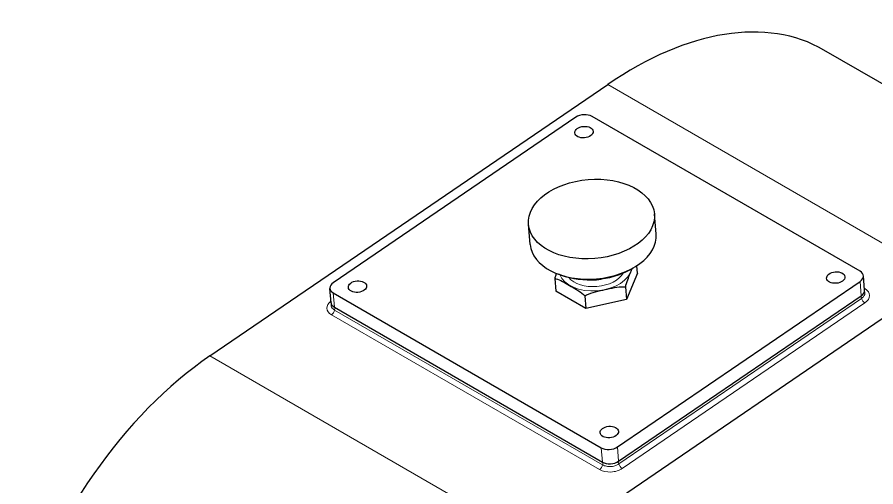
# Model space of a CAD drawing. Header units: millimetres. Extents: x -89 to 1313, y -72 to 900.
# Drawn here: x 711.9 to 861.4, y 300.9 to 382.6 of the extents above; entities that cross this region are included whole.
import ezdxf

# ---------------------------------------------------------------- set-up
doc = ezdxf.new("R2010")
doc.units = ezdxf.units.MM
doc.layers.add('可见 (ISO)', color=7, linetype='Continuous', lineweight=30)
doc.layers.add('可见窄的 (ISO)', color=7, linetype='Continuous', lineweight=9)

msp = doc.modelspace()

# ---------------------------------------------------------------- linework, layer by layer
at = {"layer": '可见 (ISO)'}
for p, q in [((910.6703, 343.235), (852.4047, 376.8747)), ((745.4992, 323.6494), (814.7665, 370.8869)), ((809.2072, 365.1821), (766.9539, 336.367)), ((858.6989, 338.3817), (812.0299, 365.3261)), ((823.1798, 344.8396), (822.8908, 348.3569)), ((801.2538, 343.0377), (800.9647, 346.555)), ((819.9394, 338.0488), (818.0477, 333.473)), ((818.7201, 338.6812), (819.1751, 338.9386)), ((819.9394, 338.0488), (819.8333, 339.3397)), ((873.0321, 337.2472), (803.7648, 290.0097)), ((805.5405, 337.0966), (805.7192, 334.9228)), ((806.6591, 337.69), (806.1682, 337.8697)), ((816.4513, 307.7896), (858.7047, 336.6047)), ((859.4879, 335.1007), (859.2838, 337.585)), ((766.5789, 332.9024), (766.3748, 335.3867)), ((810.9376, 331.91), (805.7192, 334.9228)), ((817.8691, 335.6467), (818.0477, 333.473)), ((766.9596, 334.59), (813.6287, 307.6456)), ((810.759, 334.0837), (810.9376, 331.91)), ((818.0477, 333.473), (810.9376, 331.91)), ((816.6555, 305.3053), (858.9088, 334.1204)), ((767.1638, 332.1057), (813.8328, 305.1613))]:
    msp.add_line(p, q, dxfattribs=at)
for centre, major_axis, ratio, start_param, end_param in [((819.0256, 319.0603), (33.3792, 57.8144), 0.57735027, 0, 0.87574659), ((810.6214, 364.3656), (-1.9933, -0.1638), 0.62708722, 3.8775457, 5.44834203), ((812.2168, 343.9386), (-10.963, -0.9009), 0.62708722, 0, 3.14159265), ((812.2678, 343.3176), (10.1657, 0.8354), 0.62708722, 4.07734003, 5.34743793), ((857.2905, 337.4212), (1.9933, 0.1638), 0.62708722, 5.44834203, 7.01913836), ((768.3681, 335.5505), (-1.9933, -0.1638), 0.62708722, 5.44834203, 7.01913836), ((857.4946, 334.9369), (1.9933, 0.1638), 0.62708722, 5.44834203, 6.28318531), ((768.5722, 333.0662), (-1.9933, -0.1638), 0.62708722, 0, 0.73595305), ((749.1302, 279.466), (28.4565, 49.288), 0.57735027, 0.87574659, 1.96473415), ((815.0371, 308.6061), (1.9933, 0.1638), 0.62708722, 3.8775457, 5.44834203), ((815.2413, 306.1218), (1.9933, 0.1638), 0.62708722, 3.8775457, 5.44834203)]:
    msp.add_ellipse(centre, major_axis=major_axis, ratio=ratio, start_param=start_param, end_param=end_param, dxfattribs=at)
for centre, major_axis in [((810.6272, 362.5886), (-1.5946, -0.131)), ((811.9277, 347.456), (10.963, 0.9009)), ((854.4678, 337.2772), (-1.5946, -0.131)), ((771.1907, 335.6945), (-1.5946, -0.131)), ((815.0313, 310.3831), (-1.5946, -0.131))]:
    msp.add_ellipse(centre, major_axis=major_axis, ratio=0.62708722, dxfattribs=at)
for points, knots in [([(805.8013, 338.0111), (805.7338, 337.811), (805.6697, 337.6028), (805.5882, 337.2959), (805.5638, 337.1985), (805.5405, 337.0966)], [3.045437585, 3.045437585, 3.045437585, 3.045437585, 3.241982301, 3.241982301, 3.320504457, 3.320504457, 3.320504457, 3.320504457]), ([(817.8691, 335.6467), (817.8923, 335.7486), (817.9167, 335.846), (818.0595, 336.3835), (818.2037, 336.7871), (818.4998, 337.5499), (818.6516, 337.9117), (818.8715, 338.4438), (818.9584, 338.6557), (819.0471, 338.867)], [1.55028069, 1.55028069, 1.55028069, 1.55028069, 1.62880285, 1.62880285, 2.03209771, 2.03209771, 2.43539257, 2.43539257, 2.67574702, 2.67574702, 2.67574702, 2.67574702]), ([(805.5405, 337.0966), (805.6102, 337.0927), (805.6821, 337.0817), (806.0991, 336.9936), (806.5035, 336.8037), (807.3261, 336.3656), (807.744, 336.1202), (808.5045, 335.6811), (808.9217, 335.4444), (809.7507, 334.9289), (810.1626, 334.6476), (810.6059, 334.2389), (810.683, 334.1639), (810.759, 334.0837)], [1.55028069, 1.55028069, 1.55028069, 1.55028069, 1.62880285, 1.62880285, 2.03209771, 2.03209771, 2.43539257, 2.43539257, 2.83868744, 2.83868744, 3.2419823, 3.2419823, 3.32050446, 3.32050446, 3.32050446, 3.32050446]), ([(810.759, 334.0837), (810.855, 334.1436), (810.954, 334.198), (811.5269, 334.4871), (812.0792, 334.6551), (813.2012, 334.9411), (813.7705, 335.0618), (814.8066, 335.2896), (815.3751, 335.419), (816.5035, 335.6277), (817.0633, 335.7042), (817.6626, 335.6727), (817.7667, 335.663), (817.8691, 335.6467)], [1.55028069, 1.55028069, 1.55028069, 1.55028069, 1.62880285, 1.62880285, 2.03209771, 2.03209771, 2.43539257, 2.43539257, 2.83868744, 2.83868744, 3.2419823, 3.2419823, 3.32050446, 3.32050446, 3.32050446, 3.32050446])]:
    msp.add_open_spline(points, degree=3, knots=knots, dxfattribs=at)
for points in [[(859.4858, 334.8965), (859.484, 334.9007), (859.4822, 334.9048), (859.4804, 334.9089)], [(766.6177, 332.7143), (766.6166, 332.71), (766.6155, 332.7056), (766.6144, 332.7013)]]:
    msp.add_open_spline(points, degree=3, dxfattribs=at)
at = {"layer": '可见窄的 (ISO)'}
for p, q in [((873.0321, 337.2472), (814.7665, 370.8869)), ((858.9088, 334.1204), (858.7047, 336.6047)), ((859.543, 335.35), (859.4637, 335.3959)), ((767.1638, 332.1057), (766.9596, 334.59)), ((816.7117, 304.8291), (858.9651, 333.6443)), ((817.2977, 304.0471), (859.5511, 332.8622)), ((766.677, 330.7899), (813.346, 303.8455)), ((767.1842, 331.6277), (813.8532, 304.6833)), ((745.4992, 323.6494), (803.7648, 290.0097)), ((813.8328, 305.1613), (813.6287, 307.6456)), ((816.6555, 305.3053), (816.4513, 307.7896))]:
    msp.add_line(p, q, dxfattribs=at)
for centre, major_axis, ratio, start_param, end_param in [((812.6251, 338.9701), (-6.3595, -0.5226), 0.62708722, 0.17005401, 2.97153865), ((812.6251, 338.9701), (5.1825, 0.4259), 0.62708722, 3.5482031, 5.87657486), ((812.5741, 339.5912), (-4.3852, -0.3604), 0.62708722, 1.21208411, 1.92950855), ((859.492, 335.9711), (0.4, 0.6928), 0.57735027, 3.88994325, 4.01733925), ((857.5712, 334.0053), (2.7906, 0.2293), 0.62708722, 5.44834203, 7.01913836), ((858.4301, 333.8052), (0.4507, -0.6609), 0.52290371, 0.99680712, 1.55916798), ((859.5001, 333.4833), (0.4507, -0.6609), 0.52290371, 4.13839977, 5.45651584), ((768.6488, 332.1346), (-2.7906, -0.2293), 0.62708722, 5.50799193, 7.01913836), ((767.7424, 331.8444), (-0.4, -0.6928), 0.57735027, 4.79129326, 5.33545532), ((766.6259, 331.411), (-0.4, -0.6928), 0.57735027, 0.87574659, 2.19386267), ((814.4115, 304.9), (-0.4, -0.6928), 0.57735027, 4.7811894, 5.33545532), ((816.1768, 304.9901), (0.4507, -0.6609), 0.52290371, 0.99680712, 1.56648953), ((813.295, 304.4666), (-0.4, -0.6928), 0.57735027, 0.87574659, 2.19386267), ((815.3178, 305.1902), (2.7906, 0.2293), 0.62708722, 3.8775457, 5.44834203), ((817.2467, 304.6682), (-0.4507, 0.6609), 0.52290371, 0.99680712, 2.31492319)]:
    msp.add_ellipse(centre, major_axis=major_axis, ratio=ratio, start_param=start_param, end_param=end_param, dxfattribs=at)
for points, knots in [([(858.9651, 333.6443), (858.9682, 333.6464), (858.9713, 333.6485), (859.1023, 333.739), (859.214, 333.8387), (859.4044, 334.0655), (859.4765, 334.1939), (859.542, 334.4087), (859.5545, 334.4922), (859.5542, 334.5743), (859.5538, 334.6838), (859.5308, 334.7925), (859.4858, 334.8965)], [-0.244058745, -0.244058745, -0.244058745, -0.244058745, -0.242007586, -0.242007586, -0.157311431, -0.157311431, -0.060504397, -0.060504397, 0, 0, 0, 0.080786112, 0.080786112, 0.080786112, 0.080786112]), ([(766.6147, 332.7012), (766.597, 332.6304), (766.5883, 332.5591), (766.5909, 332.3741), (766.6176, 332.2591), (766.7271, 332.0261), (766.8164, 331.9102), (767.0075, 331.741), (767.0918, 331.681), (767.1842, 331.6277)], [-0.293773204, -0.293773204, -0.293773204, -0.293773204, -0.242007586, -0.242007586, -0.157311431, -0.157311431, -0.060504397, -0.060504397, 0, 0, 0, 0]), ([(813.8532, 304.6833), (813.8595, 304.6797), (813.8658, 304.6761), (814.0593, 304.5675), (814.2862, 304.4861), (814.7703, 304.3881), (815.0362, 304.3698), (815.4794, 304.3943), (815.6641, 304.4203), (816.0428, 304.5081), (816.234, 304.5738), (816.5178, 304.7083), (816.6197, 304.7664), (816.7117, 304.8291)], [-0.48811626, -0.48811626, -0.48811626, -0.48811626, -0.484015172, -0.484015172, -0.363011379, -0.363011379, -0.242007586, -0.242007586, -0.157311431, -0.157311431, -0.060504397, -0.060504397, 0, 0, 0, 0])]:
    msp.add_open_spline(points, degree=3, knots=knots, dxfattribs=at)

doc.saveas('drawing.dxf')
